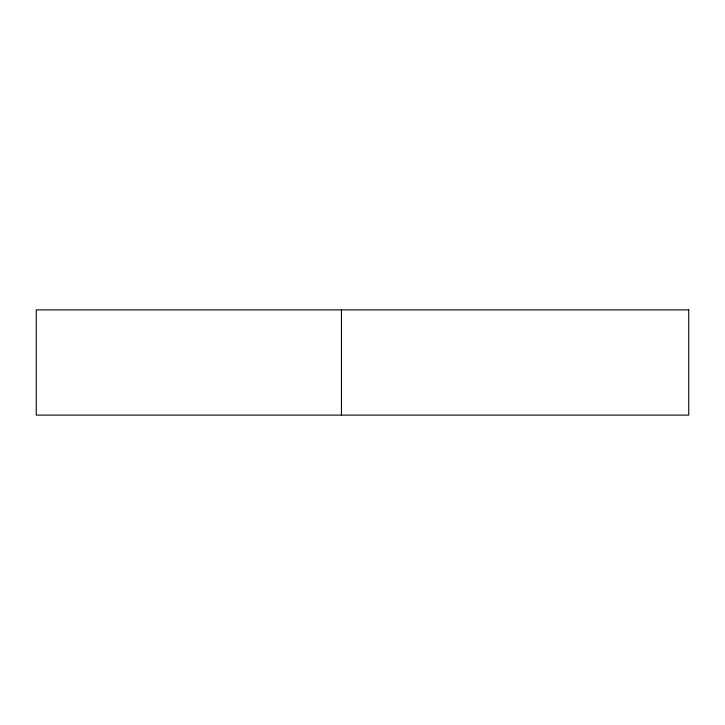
<?xml version="1.0" encoding="UTF-8"?>
<svg xmlns="http://www.w3.org/2000/svg" width="725" height="725" viewBox="0 0 725 725"><rect width="100%" height="100%" fill="white"/><g stroke="black" fill="none" stroke-linecap="round" stroke-linejoin="round"><path stroke-width="1.09" d="M341.448 309.883L341.448 415.117M688.75 309.883L36.25 309.883L36.25 415.117L688.75 415.117L688.75 309.883"/></g></svg>
